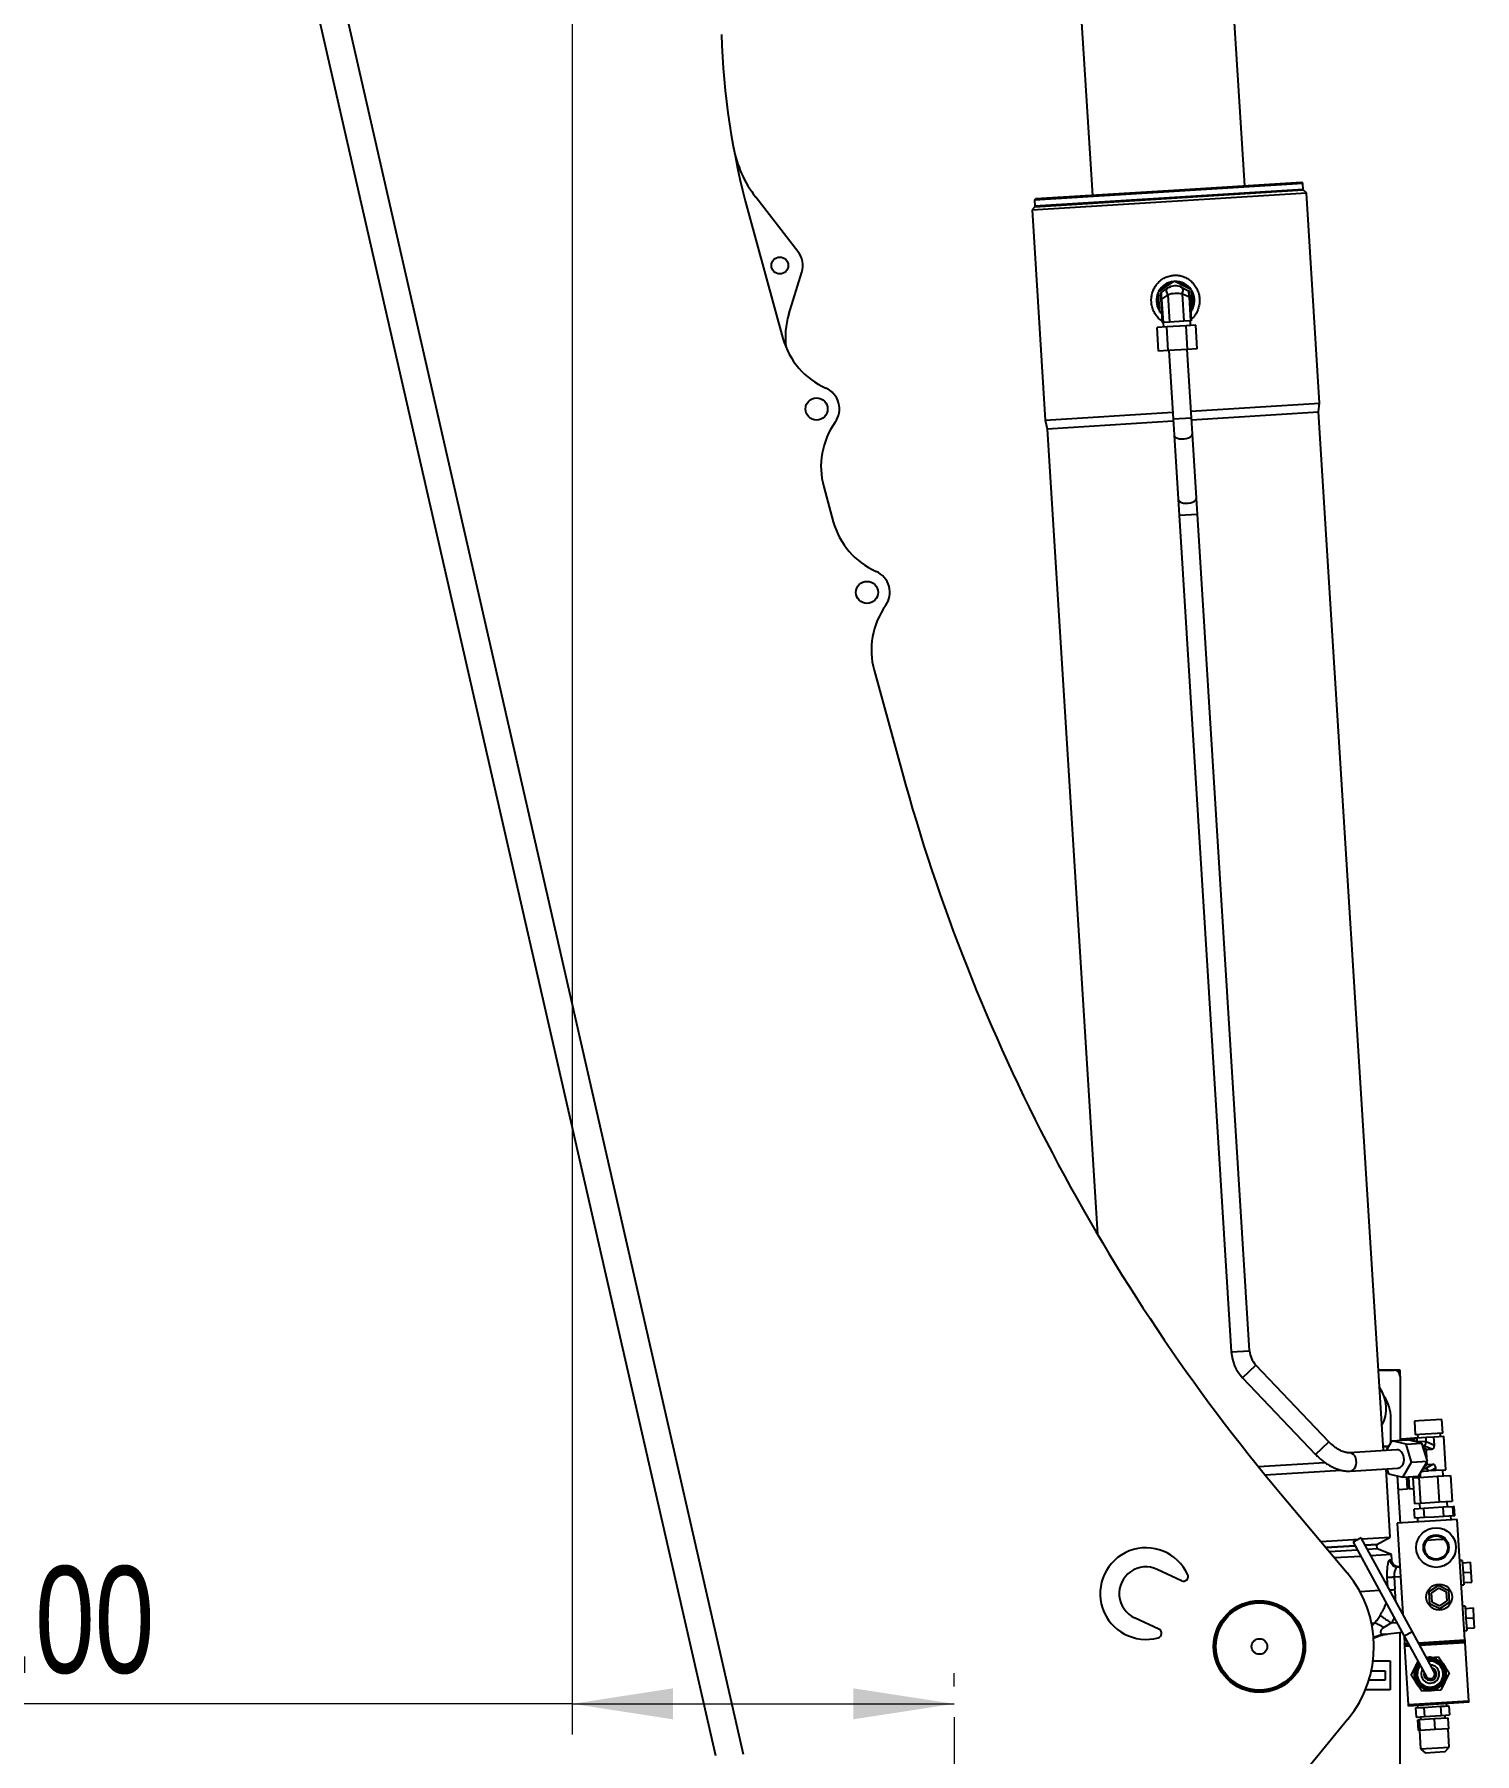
# Model space of a CAD drawing. Header units: millimetres. Extents: x 0 to 415, y 0 to 292.
# Drawn here: x 75.9 to 123.1, y 115.3 to 171.6 of the extents above; entities that cross this region are included whole.
import ezdxf

# ---------------------------------------------------------------- set-up
doc = ezdxf.new("R2010")
doc.units = ezdxf.units.MM
doc.linetypes.add('CENTERX2', pattern=[20.32, 12.7, -2.54, 2.54, -2.54])
doc.styles.add('SLDTEXTSTYLE0', font='TXT', dxfattribs={"width": 0.75})
doc.dimstyles.new('SLDDIMSTYLE0', dxfattribs={"dimtxt": 3.5, "dimasz": 3.302, "dimexe": 0, "dimexo": 0.0625, "dimgap": 0.875, "dimtad": 1, "dimlfac": 20, "dimrnd": 1e-09, "dimzin": 4, "dimdsep": 46, "dimtxsty": 'SLDTEXTSTYLE0', "dimsah": 1, "dimcen": 0.09, "dimadec": 0, "dimazin": 1, "dimtfac": 1, "dimtofl": 0, "dimtmove": 0, "dimatfit": 3, "dimfxl": 1, "dimfrac": 2, "dimtolj": 1, "dimtzin": 12, "dimarcsym": 0})

# ---------------------------------------------------------------- blocks, each defined once
blk = doc.blocks.new('_D')
at = {"color": 7, "linetype": 'Continuous', "lineweight": 0}
for p, q in [((92.516, 191.111), (58.991, 191.111)), ((59.991, 191.111), (59.991, 112.686)), ((96.766, 112.686), (58.991, 112.686))]:
    blk.add_line(p, q, dxfattribs=at)
at = {"color": 7, "linetype": 'Continuous', "lineweight": 18}
for points in [[(59.991, 191.111), (59.483, 187.809), (60.499, 187.809)], [(59.991, 112.686), (60.499, 115.988), (59.483, 115.988)]]:
    blk.add_solid(points, dxfattribs=at)
at = {"color": 7, "linetype": 'Continuous', "lineweight": 18, "insert": (55.479, 139.929), "char_height": 3.5, "attachment_point": 1, "rotation": 90, "style": 'SLDTEXTSTYLE0'}
blk.add_mtext('1568.50', dxfattribs=at)
blk = doc.blocks.new('_D_1')
at = {"color": 7, "linetype": 'Continuous', "lineweight": 0}
for p, q in [((93.516, 190.111), (93.516, 115.933)), ((106.016, 117.496), (106.016, 117.933)), ((93.516, 116.933), (69.095, 116.933)), ((93.516, 116.933), (106.016, 116.933))]:
    blk.add_line(p, q, dxfattribs=at)
at = {"color": 7, "linetype": 'Continuous', "lineweight": 18}
for points in [[(93.516, 116.933), (96.818, 116.425), (96.818, 117.441)], [(106.016, 116.933), (102.714, 117.441), (102.714, 116.425)]]:
    blk.add_solid(points, dxfattribs=at)
at = {"color": 7, "linetype": 'Continuous', "lineweight": 18, "insert": (69.095, 121.444), "char_height": 3.5, "attachment_point": 1, "style": 'SLDTEXTSTYLE0'}
blk.add_mtext('250.00', dxfattribs=at)

msp = doc.modelspace()

# ---------------------------------------------------------------- linework, layer by layer
at = {"color": 7, "linetype": 'Continuous', "lineweight": 25}
for p, q in [((82.53669, 183.92421), (98.20476, 115.23842)), ((83.41415, 184.12437), (99.11677, 115.28713)), ((109.74606, 179.16745), (110.54636, 166.33739)), ((115.53666, 166.64867), (114.73636, 179.47873)), ((117.39305, 166.76446), (113.04151, 166.49303)), ((117.43547, 166.72703), (113.044, 166.45311)), ((117.44729, 166.5374), (117.43547, 166.72703)), ((100.90478, 164.50464), (99.52273, 166.28316)), ((108.57203, 165.86355), (117.55457, 166.42386)), ((113.044, 166.45311), (108.65254, 166.17918)), ((108.65254, 166.17918), (108.66436, 165.98955)), ((113.05583, 166.26347), (108.66436, 165.98955)), ((108.66561, 165.96959), (117.44854, 166.51744)), ((113.04151, 166.49303), (108.68997, 166.22159)), ((117.44729, 166.5374), (113.05583, 166.26347)), ((117.55457, 166.42386), (117.44854, 166.51744)), ((117.98414, 159.53724), (117.55457, 166.42386)), ((99.2766, 165.80193), (100.41495, 161.65502)), ((108.66561, 165.96959), (108.57203, 165.86355)), ((108.57203, 165.86355), (109.0016, 158.97694)), ((100.604, 162.44537), (101.02922, 163.82329)), ((113.22609, 163.53386), (112.69693, 163.1827)), ((113.7948, 163.25118), (113.22609, 163.53386)), ((113.47604, 163.32587), (113.69664, 163.21687)), ((112.69693, 163.1827), (112.73647, 162.54884)), ((112.77624, 163.11601), (112.78703, 162.94291)), ((112.81209, 162.94447), (112.78703, 162.94291)), ((112.78703, 162.94291), (112.83513, 162.1718)), ((112.79859, 163.16085), (113.00393, 163.29642)), ((113.01743, 163.08003), (112.81209, 162.94447)), ((112.81209, 162.94447), (112.86019, 162.17336)), ((113.01743, 163.08003), (113.07316, 162.18664)), ((113.48954, 163.10948), (113.54527, 162.21609)), ((113.71014, 163.00049), (113.48954, 163.10948)), ((113.73519, 163.00205), (113.71014, 163.00049)), ((113.71014, 163.00049), (113.75824, 162.22938)), ((113.73519, 163.00205), (113.72439, 163.17516)), ((113.73519, 163.00205), (113.78329, 162.23094)), ((113.83433, 162.61733), (113.7948, 163.25118)), ((112.73647, 162.54884), (112.81402, 162.5103)), ((113.07316, 162.18664), (112.86019, 162.17336)), ((113.54527, 162.21609), (113.07316, 162.18664)), ((113.75824, 162.22938), (113.54527, 162.21609)), ((113.76269, 162.07936), (113.75335, 162.22907)), ((113.78329, 162.23094), (113.75824, 162.22938)), ((113.76218, 162.56944), (113.83433, 162.61733)), ((112.9829, 162.03072), (112.66597, 162.01095)), ((112.71422, 161.23746), (112.66597, 162.01095)), ((112.86019, 162.17336), (112.83513, 162.1718)), ((112.86508, 162.17366), (112.87441, 162.02396)), ((113.61675, 162.07026), (112.9829, 162.03072)), ((113.03115, 161.25723), (112.9829, 162.03072)), ((113.93368, 162.09003), (113.61675, 162.07026)), ((113.665, 161.29676), (113.61675, 162.07026)), ((113.98193, 161.31653), (113.93368, 162.09003)), ((113.03115, 161.25723), (112.71422, 161.23746)), ((113.665, 161.29676), (113.03115, 161.25723)), ((113.04866, 161.25832), (113.18834, 159.01902)), ((113.78717, 159.05637), (113.64749, 161.29567)), ((113.98193, 161.31653), (113.665, 161.29676)), ((113.77356, 159.2746), (117.98414, 159.53724)), ((117.95189, 159.25112), (117.98414, 159.53724)), ((109.0016, 158.97694), (113.17472, 159.23725)), ((109.0016, 158.97694), (109.06915, 158.69704)), ((109.06915, 158.69704), (113.19238, 158.95423)), ((113.18834, 159.01902), (113.78717, 159.05637)), ((113.18834, 159.01902), (113.22102, 158.49504)), ((113.81986, 158.53239), (113.78717, 159.05637)), ((113.79121, 158.99159), (117.95189, 159.25112)), ((120.07429, 125.22581), (117.95189, 159.25112)), ((109.06915, 158.69704), (110.71551, 132.30353)), ((113.22102, 158.49504), (113.35243, 156.38836)), ((113.95127, 156.42571), (113.81986, 158.53239)), ((101.74888, 156.79568), (102.06372, 155.64875)), ((113.35243, 156.38836), (113.38511, 155.86438)), ((113.98395, 155.90173), (113.95127, 156.42571)), ((113.38511, 155.86438), (113.98395, 155.90173)), ((113.38511, 155.86438), (115.0945, 128.46032)), ((115.69334, 128.49767), (113.98395, 155.90173)), ((103.39902, 150.78438), (104.31413, 147.45075)), ((115.0945, 128.46032), (115.69334, 128.49767)), ((115.46375, 127.6139), (115.89848, 128.02744)), ((118.28777, 125.51574), (115.89848, 128.02744)), ((120.42261, 127.8621), (119.90985, 127.8621)), ((119.90986, 127.86185), (120.27261, 127.86185)), ((119.90988, 127.8616), (120.42261, 127.8616)), ((120.62261, 127.8616), (120.42261, 127.8616)), ((120.62261, 127.6616), (120.62261, 127.8616)), ((115.46375, 127.6139), (117.85305, 125.10221)), ((120.62261, 127.6616), (120.62261, 125.56548)), ((120.32261, 125.50424), (120.32261, 126.2866)), ((121.23978, 126.20026), (121.09117, 126.19099)), ((121.09117, 126.19099), (121.11919, 125.74186)), ((121.98943, 126.24702), (121.23978, 126.20026)), ((122.01744, 125.79789), (121.98943, 126.24702)), ((120.34857, 125.54839), (120.86614, 125.58067)), ((120.67691, 125.60406), (120.64404, 125.56682)), ((121.09607, 125.63021), (120.67691, 125.60406)), ((121.33484, 125.47483), (120.86614, 125.58067)), ((121.09919, 125.58031), (120.91785, 125.56899)), ((121.09545, 125.64019), (121.17541, 125.64518)), ((121.10249, 125.5273), (121.09545, 125.64019)), ((121.26779, 125.75113), (121.11919, 125.74186)), ((121.17541, 125.64518), (121.32411, 125.65445)), ((121.18319, 125.52042), (121.17541, 125.64518)), ((121.19404, 125.74653), (121.20027, 125.64673)), ((122.01744, 125.79789), (121.26779, 125.75113)), ((121.32411, 125.65445), (121.4728, 125.66373)), ((121.4728, 125.66373), (121.7259, 125.67951)), ((121.48059, 125.53897), (121.4728, 125.66373)), ((121.7259, 125.67951), (122.05364, 125.69996)), ((121.743, 125.40533), (121.7259, 125.67951)), ((121.94882, 125.69342), (121.94259, 125.79323)), ((122.12212, 124.60209), (122.05364, 125.69996)), ((117.85305, 125.10221), (118.28777, 125.51574)), ((120.5111, 125.25306), (118.95123, 125.15576)), ((120.23873, 125.3616), (120.06582, 125.3616)), ((120.06598, 125.3591), (120.23726, 125.3591)), ((120.34857, 125.54839), (120.16211, 125.23129)), ((120.81727, 125.44254), (120.34857, 125.54839)), ((120.55877, 125.24918), (120.5111, 125.25306)), ((120.81727, 125.44254), (121.33484, 125.47483)), ((120.99848, 124.8478), (120.81727, 125.44254)), ((121.1023, 125.5304), (121.09167, 125.52974)), ((121.18319, 125.52042), (121.48059, 125.53897)), ((121.51605, 124.88008), (121.33484, 125.47483)), ((121.36332, 125.38136), (121.38975, 125.38301)), ((121.48087, 125.25882), (121.37964, 125.32781)), ((121.66433, 125.27026), (121.40076, 125.3849)), ((121.47943, 125.51996), (121.743, 125.40533)), ((121.48087, 125.25882), (121.66433, 125.27026)), ((121.50151, 124.9278), (121.48087, 125.25882)), ((115.9801, 124.70347), (118.15988, 124.83944)), ((116.19994, 124.43307), (118.68914, 124.58834)), ((118.98858, 124.55692), (120.54846, 124.65422)), ((120.30101, 122.39427), (120.16155, 124.63009)), ((120.19135, 124.63195), (120.24229, 124.46474)), ((120.24229, 124.46474), (120.71099, 124.3589)), ((120.71099, 124.3589), (120.99848, 124.8478)), ((120.99848, 124.8478), (121.51605, 124.88008)), ((121.22856, 124.39118), (121.51605, 124.88008)), ((121.27379, 124.46809), (121.2812, 124.34925)), ((121.32329, 124.55226), (121.39259, 124.55659)), ((121.36916, 124.63027), (121.44986, 124.6353)), ((121.38537, 124.65785), (121.51142, 124.76902)), ((121.39259, 124.55659), (121.55107, 124.56647)), ((121.44986, 124.6353), (121.69489, 124.78047)), ((121.51142, 124.76902), (121.5056, 124.8623)), ((121.51142, 124.76902), (121.69489, 124.78047)), ((121.64848, 124.57255), (121.55107, 124.56647)), ((121.78973, 124.65623), (121.64848, 124.57255)), ((121.64848, 124.57255), (121.79438, 124.58165)), ((121.79438, 124.58165), (121.78973, 124.65623)), ((121.79438, 124.58165), (122.12212, 124.60209)), ((122.02975, 124.39594), (122.0173, 124.59555)), ((120.52655, 124.40055), (120.62293, 122.85537)), ((120.52733, 124.40037), (120.55584, 123.9433)), ((120.86447, 123.96255), (120.55584, 123.9433)), ((120.71099, 124.3589), (121.22856, 124.39118)), ((120.86447, 123.96255), (120.83925, 124.3669)), ((120.89491, 124.37037), (120.92013, 123.96603)), ((121.05789, 123.97462), (120.92013, 123.96603)), ((121.03547, 124.33392), (121.23135, 124.34614)), ((121.03547, 124.33392), (121.08839, 123.48557)), ((121.23135, 124.34614), (121.85135, 124.38481)), ((121.23135, 124.34614), (121.28426, 123.49779)), ((121.85135, 124.38481), (122.27548, 124.41127)), ((121.85135, 124.38481), (121.90427, 123.53646)), ((122.27548, 124.41127), (122.3284, 123.56292)), ((116.70677, 123.8212), (118.88846, 121.22116)), ((121.40236, 123.32981), (121.08544, 123.31005)), ((121.28426, 123.49779), (121.08839, 123.48557)), ((121.25927, 123.49623), (121.27016, 123.32157)), ((121.90427, 123.53646), (121.28426, 123.49779)), ((122.03622, 123.36935), (121.40236, 123.32981)), ((121.42104, 123.0304), (121.40236, 123.32981)), ((122.3284, 123.56292), (121.90427, 123.53646)), ((122.35314, 123.38912), (122.03622, 123.36935)), ((122.05489, 123.06993), (122.03622, 123.36935)), ((122.16842, 123.3776), (122.15752, 123.55226)), ((122.39739, 123.39188), (122.35314, 123.38912)), ((122.37182, 123.0897), (122.35314, 123.38912)), ((122.41607, 123.09246), (122.39739, 123.39188)), ((122.49429, 122.9721), (120.52312, 122.84914)), ((120.52312, 122.84914), (120.70884, 119.87185)), ((120.62261, 122.85535), (120.62261, 122.86052)), ((121.10411, 123.01063), (121.08544, 123.31005)), ((121.26258, 123.02051), (121.10411, 123.01063)), ((121.18903, 123.01592), (121.19681, 122.89117)), ((121.42104, 123.0304), (121.26258, 123.02051)), ((121.73797, 123.05017), (121.42104, 123.0304)), ((122.05489, 123.06993), (121.73797, 123.05017)), ((122.21336, 123.07982), (122.05489, 123.06993)), ((122.37182, 123.0897), (122.21336, 123.07982)), ((122.29468, 122.95965), (122.2869, 123.08441)), ((122.41607, 123.09246), (122.37182, 123.0897)), ((122.7402, 119.02976), (122.49429, 122.9721)), ((118.02332, 122.2522), (119.2756, 122.33031)), ((119.34853, 122.37002), (119.08506, 122.22655)), ((119.08506, 122.22655), (120.75883, 119.15272)), ((121.0223, 119.29618), (119.34853, 122.37002)), ((119.36705, 122.33601), (120.30101, 122.39427)), ((119.86495, 122.15683), (120.30101, 122.39427)), ((121.78466, 122.30162), (121.49738, 122.2837)), ((122.07194, 122.31954), (121.78466, 122.30162)), ((118.19096, 122.05241), (119.1474, 122.11207)), ((119.1474, 122.11207), (118.19096, 122.05241)), ((119.22655, 121.96671), (118.3108, 121.90959)), ((119.33727, 121.76337), (118.47844, 121.7098)), ((119.47777, 122.13267), (119.86495, 122.15683)), ((119.86495, 122.15683), (119.47777, 122.13267)), ((119.87429, 122.00712), (119.55692, 121.98732)), ((120.33648, 121.8257), (119.66764, 121.78398)), ((119.87429, 122.00712), (119.86495, 122.15683)), ((120.33648, 121.8257), (119.87429, 122.00712)), ((120.34738, 121.65095), (120.33648, 121.8257)), ((113.46598, 120.96516), (112.66973, 121.33646)), ((120.22294, 120.76419), (120.2035, 121.07581)), ((120.42566, 121.08966), (120.63207, 121.10254)), ((120.42566, 121.08966), (120.45145, 120.67625)), ((120.53532, 121.4165), (120.61252, 121.41592)), ((122.65818, 121.6297), (122.57834, 121.62472)), ((122.65818, 121.6297), (122.68309, 121.23048)), ((122.66285, 121.55484), (122.92734, 121.57134)), ((122.68309, 121.23048), (122.94757, 121.24697)), ((122.68309, 121.23048), (122.70799, 120.83125)), ((122.94757, 121.24697), (122.92734, 121.57134)), ((122.9678, 120.9226), (122.94757, 121.24697)), ((119.94639, 120.64475), (119.30868, 120.60497)), ((121.87802, 120.80481), (121.56534, 120.5973)), ((121.56534, 120.5973), (121.5887, 120.22275)), ((121.88342, 120.71837), (121.64289, 120.55875)), ((121.64289, 120.55875), (121.66086, 120.27064)), ((122.21408, 120.63777), (121.87802, 120.80481)), ((122.14192, 120.58988), (121.88342, 120.71837)), ((122.15989, 120.30176), (122.14192, 120.58988)), ((122.23744, 120.26322), (122.21408, 120.63777)), ((122.62814, 120.82627), (122.70799, 120.83125)), ((122.70332, 120.90611), (122.9678, 120.9226)), ((121.5887, 120.22275), (121.92475, 120.05571)), ((121.66086, 120.27064), (121.91936, 120.14214)), ((121.91936, 120.14214), (122.15989, 120.30176)), ((121.92475, 120.05571), (122.23744, 120.26322)), ((122.75157, 120.13261), (122.67172, 120.12763)), ((122.75157, 120.13261), (122.77647, 119.73338)), ((122.75624, 120.05775), (123.02072, 120.07425)), ((123.04096, 119.74988), (123.02072, 120.07425)), ((112.72639, 119.37912), (111.93015, 119.75042)), ((119.78029, 119.57167), (119.68895, 119.56597)), ((119.69986, 119.47954), (119.78029, 119.57167)), ((120.34267, 119.58157), (120.08622, 119.42777)), ((120.34267, 119.58157), (120.51931, 119.59259)), ((122.77647, 119.73338), (123.04096, 119.74988)), ((122.77647, 119.73338), (122.80137, 119.33416)), ((122.7967, 119.40902), (123.06119, 119.42551)), ((123.06119, 119.42551), (123.04096, 119.74988)), ((120.13176, 119.21058), (120.68714, 119.28438)), ((120.62261, 110.3641), (120.62261, 119.27581)), ((120.75303, 119.16337), (120.76904, 118.90681)), ((121.0223, 119.29618), (120.75883, 119.15272)), ((120.75883, 119.15272), (121.47617, 117.83536)), ((120.76904, 118.90681), (120.88867, 118.91427)), ((120.77215, 118.8569), (120.76904, 118.90681)), ((120.91506, 118.86582), (120.77215, 118.8569)), ((120.77526, 118.807), (120.77215, 118.8569)), ((120.94144, 118.81737), (120.77526, 118.807)), ((121.73964, 117.97882), (121.0223, 119.29618)), ((121.21904, 118.93488), (122.7402, 119.02976)), ((122.74332, 118.97986), (121.24543, 118.88643)), ((122.74643, 118.92996), (121.27181, 118.83797)), ((122.72153, 119.32918), (122.80137, 119.33416)), ((122.7402, 119.02976), (122.74332, 118.97986)), ((122.74332, 118.97986), (122.74643, 118.92996)), ((122.74643, 118.92996), (122.86472, 117.03364)), ((119.73571, 118.3366), (120.29761, 118.3366)), ((120.29761, 118.3366), (120.29761, 117.3866)), ((120.89355, 116.91069), (120.77526, 118.807)), ((120.98411, 117.86818), (121.21109, 118.32217)), ((121.48673, 118.44329), (121.88351, 118.46804)), ((121.88351, 118.46804), (122.23169, 117.946)), ((120.13511, 117.70535), (119.59919, 117.70535)), ((119.68102, 118.01785), (120.13511, 118.01785)), ((120.13511, 118.01785), (120.13511, 117.70535)), ((121.33229, 117.34614), (120.98411, 117.86818)), ((122.23169, 117.946), (121.95109, 117.38474)), ((120.29761, 117.3866), (119.48487, 117.3866)), ((121.95109, 117.38474), (121.33229, 117.34614)), ((121.64214, 117.35816), (121.55256, 117.35988)), ((121.73082, 117.371), (121.64214, 117.35816)), ((120.89355, 116.91069), (122.86472, 117.03364)), ((120.89666, 116.86078), (120.89355, 116.91069)), ((122.86783, 116.98374), (120.89666, 116.86078)), ((121.12741, 116.80003), (121.26426, 116.80857)), ((121.12741, 116.80003), (121.14608, 116.50061)), ((121.19608, 116.87946), (121.20075, 116.80461)), ((121.26426, 116.80857), (121.40112, 116.8171)), ((121.40112, 116.8171), (121.67483, 116.83418)), ((121.40112, 116.8171), (121.41979, 116.51769)), ((121.67483, 116.83418), (121.94854, 116.85125)), ((121.94854, 116.85125), (122.08539, 116.85979)), ((121.94854, 116.85125), (121.96721, 116.55183)), ((121.96721, 116.55183), (122.24092, 116.56891)), ((122.08539, 116.85979), (122.22225, 116.86832)), ((122.14891, 116.86375), (122.14424, 116.9386)), ((122.22225, 116.86832), (122.24092, 116.56891)), ((122.86472, 117.03364), (122.86783, 116.98374)), ((118.91445, 116.43156), (116.45743, 113.43803)), ((121.14608, 116.50061), (121.41979, 116.51769)), ((121.25238, 116.40705), (121.20282, 116.40396)), ((121.22461, 116.05464), (121.20282, 116.40396)), ((121.27417, 116.05773), (121.22461, 116.05464)), ((121.74929, 116.43804), (121.25238, 116.40705)), ((121.27417, 116.05773), (121.25238, 116.40705)), ((121.25243, 116.05637), (121.28978, 115.45754)), ((121.77108, 116.08872), (121.27417, 116.05773)), ((121.29428, 116.50986), (121.3005, 116.41005)), ((121.41979, 116.51769), (121.96721, 116.55183)), ((122.19664, 116.46595), (121.74929, 116.43804)), ((121.77108, 116.08872), (121.74929, 116.43804)), ((122.21843, 116.11663), (121.77108, 116.08872)), ((122.09895, 116.45986), (122.09273, 116.55966)), ((122.22796, 115.51606), (122.19061, 116.11489)), ((122.21843, 116.11663), (122.19664, 116.46595)), ((121.28978, 115.45754), (122.22796, 115.51606)), ((121.28978, 115.45754), (121.44883, 115.31716)), ((122.08759, 115.35701), (122.22796, 115.51606)), ((122.08759, 115.35701), (121.44883, 115.31716))]:
    msp.add_line(p, q, dxfattribs=at)
at = {"color": 7, "linetype": 'CENTERX2', "lineweight": 18}
msp.add_line((106.0158, 116.4963), (106.0158, 110.6857), dxfattribs=at)
at = {"color": 7, "linetype": 'Continuous', "lineweight": 25, "flags": 128}
for points in [[(113.48954, 163.10948), (113.50141, 163.14706), (113.50958, 163.1834), (113.51383, 163.21753), (113.51404, 163.24851), (113.51021, 163.2755), (113.50244, 163.29777), (113.49095, 163.31471), (113.47604, 163.32587)], [(113.01743, 163.08003), (113.00098, 163.11584), (112.98836, 163.15089), (112.9799, 163.18423), (112.97584, 163.21494), (112.97629, 163.2422), (112.98123, 163.26526), (112.99053, 163.2835), (113.00393, 163.29642)], [(112.75499, 162.53964), (112.78725, 162.4978), (112.81684, 162.46503)], [(113.765, 162.52417), (113.79029, 162.56037), (113.8171, 162.60589)], [(113.22102, 158.49504), (113.22455, 158.47642), (113.24549, 158.44124), (113.28369, 158.41061), (113.33678, 158.38645), (113.4014, 158.3703), (113.47351, 158.36316), (113.54856, 158.36547), (113.62185, 158.3771), (113.68876, 158.39732), (113.7451, 158.42484), (113.78732, 158.45796), (113.81277, 158.49457), (113.81986, 158.53239), (113.81986, 158.53239)], [(113.35243, 156.38836), (113.35596, 156.36974), (113.37689, 156.33456), (113.4151, 156.30393), (113.46819, 156.27978), (113.53281, 156.26362), (113.60492, 156.25648), (113.67997, 156.2588), (113.75326, 156.27043), (113.82017, 156.29064), (113.87651, 156.31817), (113.91873, 156.35128), (113.94418, 156.3879), (113.95127, 156.42571), (113.95127, 156.42571)], [(119.04135, 125.13654), (118.98649, 125.15421), (118.95126, 125.15576)], [(118.98868, 124.55693), (119.03646, 124.56708), (119.08738, 124.59571), (119.13091, 124.64071), (119.16433, 124.69927), (119.18553, 124.76769), (119.19319, 124.84168), (119.18681, 124.91659), (119.16681, 124.98772), (119.13443, 125.05059), (119.09172, 125.10126), (119.04135, 125.13654)], [(120.54846, 124.65422), (120.58434, 124.66045), (120.63647, 124.68516), (120.6819, 124.72673), (120.71777, 124.78257), (120.74183, 124.84915), (120.75257, 124.9223), (120.74931, 124.99742), (120.73225, 125.06978), (120.70247, 125.13485), (120.66184, 125.18854), (120.61292, 125.22746), (120.55877, 125.24918)], [(121.40934, 117.95808), (121.40863, 117.9552), (121.4033, 117.89433)]]:
    msp.add_lwpolyline(points, dxfattribs=at)
at = {"color": 7, "linetype": 'Continuous', "lineweight": 25}
for centre, radius in [((100.31256, 164.04444), 0.275), ((101.51307, 159.34371), 0.3625), ((103.16562, 153.33577), 0.3625), ((121.80022, 122.05211), 0.65), ((121.80022, 122.05211), 0.41625), ((121.80022, 122.05211), 0.38125), ((121.90139, 120.43026), 0.425), ((116.0158, 118.8107), 1.5), ((116.0158, 118.8107), 1.49698), ((116.0158, 118.8107), 1.47558), ((116.0158, 118.8107), 1.42859), ((116.0158, 118.8107), 0.255)]:
    msp.add_circle(centre, radius, dxfattribs=at)
for centre, radius, start, end in [((123.38477, 172.4198), 25, 181.85, 195.35), ((102.4838, 168.58415), 3.75, 190.39894, 217.85), ((117.39554, 166.72454), 0.04, 3.569323, 93.569323), ((108.69246, 166.18167), 0.04, 93.569323, 183.569323), ((117.42733, 166.53616), 0.02, 273.569323, 3.569323), ((108.68433, 165.99079), 0.02, 183.569323, 273.569323), ((100.31256, 164.04444), 0.75, 342.85, 37.85), ((113.26563, 162.90001), 0.625, 95.211686, 151.92696), ((113.26563, 162.90001), 0.5875, 102.987354, 144.151292), ((113.26563, 162.90001), 0.475, 63.706489, 123.432157), ((113.26563, 162.90001), 0.625, 35.211686, 91.92696), ((113.26563, 162.90001), 0.5875, 42.987354, 84.151292), ((113.26563, 162.90001), 0.625, 155.211686, 211.92696), ((113.26563, 162.90001), 0.5875, 162.987354, 204.151292), ((112.82614, 163.11913), 0.05, 123.432157, 183.569323), ((113.67449, 163.17205), 0.05, 3.569323, 63.706489), ((113.26563, 162.90001), 0.625, 335.211686, 31.92696), ((113.26563, 162.90001), 0.5875, 342.987354, 24.151292), ((102.99284, 161.70819), 2.5, 162.85, 188.098405), ((102.82577, 162.31681), 2.5, 195.35, 246.177345), ((101.51307, 159.34371), 0.75, 324.522655, 66.177345), ((104.15969, 157.45747), 2.5, 144.522655, 195.35), ((104.47453, 156.31054), 2.5, 195.35, 246.250249), ((103.16562, 153.33577), 0.75, 324.449751, 66.250249), ((105.80984, 151.44616), 2.5, 144.449751, 195.35), ((164.58455, 163.99542), 62.5, 195.35, 220), ((116.44188, 128.54436), 1.35, 183.569323, 223.569323), ((116.44188, 128.54436), 0.75, 183.569323, 223.569323), ((120.42261, 127.6616), 0.2, 0, 90), ((119.04761, 126.6116), 1.125, 330.09659, 37.042056), ((119.04761, 126.2866), 1.275, 0, 34.18315), ((112.29994, 120.54344), 1.5, 24.398939, 285.601061), ((112.29994, 120.54344), 0.875, 65, 245), ((113.52937, 121.1011), 0.15, 245, 24.398939), ((116.0158, 118.8107), 3.75, 320.621686, 40), ((107.34645, 119.44902), 13.16234, 3.656528, 5.349949), ((112.663, 119.24317), 0.15, 285.601061, 65), ((121.6079, 117.90709), 0.525, 135.170873, 183.569323), ((121.6079, 117.90709), 0.525, 183.569323, 101.967773), ((121.6079, 117.90709), 0.475, 183.569323, 100.160843), ((121.6079, 117.90709), 0.425, 183.569323, 97.902007), ((121.6079, 117.90709), 0.55, 84.224905, 102.913741), ((121.6079, 117.90709), 0.55, 23.061483, 44.34145), ((121.6079, 117.90709), 0.55, 142.797196, 164.077163), ((121.6079, 117.90709), 0.55, 203.061483, 224.34145), ((121.6079, 117.90709), 0.475, 136.977803, 183.569323), ((121.6079, 117.90709), 0.425, 139.236639, 183.569323), ((121.6079, 117.90709), 0.2975, 148.847695, 183.569323), ((121.6079, 117.90709), 0.2975, 183.569323, 88.290951), ((121.6079, 117.90709), 0.205, 183.569323, 71.539607), ((121.6079, 117.90709), 0.15, 208.569323, 28.569323), ((121.6079, 117.90709), 0.55, 322.797196, 344.077163)]:
    msp.add_arc(centre, radius, start, end, dxfattribs=at)
for centre, major_axis, ratio, start_param, end_param in [((112.8405, 162.88895), (-0.04125, 0.27216), 0.07352952, 0.03398408, 1.35423785), ((113.26563, 162.90001), (0.47408, 0.02957), 0.47368421, 1.04959154, 2.09200111), ((113.68885, 162.94187), (0.00711, 0.27518), 0.07352952, 4.92894746, 6.24920123), ((121.27572, 125.52619), (-0.00934, 0.14971), 0.61803399, 1.57079633, 1.69713645), ((121.18771, 125.5207), (0.22363, -0.12818), 0.22660096, 5.9520428, 6.07838293), ((121.41022, 125.53458), (0.02654, 0.15103), 0.46106201, 3.37848955, 4.69660562), ((121.18771, 125.5207), (0.29288, 0.01827), 0.5111703, 6.15684518, 6.28318531), ((121.62463, 125.44133), (-0.0582, 0.16738), 0.61896585, 2.97042072, 4.28853679), ((121.67675, 124.60579), (0.03695, 0.17331), 0.61896585, 5.13624117, 6.45435725)]:
    msp.add_ellipse(centre, major_axis=major_axis, ratio=ratio, start_param=start_param, end_param=end_param, dxfattribs=at)
for points, knots in [([(112.83234, 162.21658), (112.80215, 162.23785), (112.72855, 162.28971), (112.63438, 162.39958), (112.55215, 162.53757), (112.49715, 162.69018), (112.47232, 162.85083), (112.47707, 163.01347), (112.51298, 163.1714), (112.5768, 163.3192), (112.66776, 163.45038), (112.78093, 163.56133), (112.91356, 163.64581), (113.05943, 163.70467), (113.16277, 163.71718), (113.21427, 163.72341)], [0, 0, 0, 0, 0.05483548, 0.1336733, 0.21303672, 0.29279611, 0.3728793, 0.45277441, 0.53267621, 0.61192292, 0.69068994, 0.76887919, 0.84619814, 0.9233377, 1, 1, 1, 1]), ([(113.21427, 163.72341), (113.26616, 163.72362), (113.37027, 163.72405), (113.52235, 163.68376), (113.6645, 163.61639), (113.79056, 163.52033), (113.8971, 163.40145), (113.97876, 163.26276), (114.03398, 163.11055), (114.05891, 162.94977), (114.05424, 162.78725), (114.0186, 162.62894), (113.9541, 162.48175), (113.87431, 162.36108), (113.80776, 162.30052), (113.7805, 162.27572)], [0, 0, 0, 0, 0.07666899, 0.15384601, 0.23116575, 0.30938585, 0.38813141, 0.4673637, 0.54723526, 0.62712676, 0.70721851, 0.78701692, 0.8664032, 0.94527872, 1, 1, 1, 1]), ([(117.85305, 125.10221), (117.87131, 125.08342), (117.92347, 125.02979), (118.0148, 124.94691), (118.12788, 124.85714), (118.24569, 124.77692), (118.36715, 124.70714), (118.49137, 124.64889), (118.61742, 124.60317), (118.74401, 124.57164), (118.86846, 124.55421), (118.94912, 124.55603), (118.98858, 124.55692)], [0, 0, 0, 0, 0.05566357, 0.15890586, 0.26242613, 0.36639553, 0.47101914, 0.57647154, 0.68283833, 0.79000006, 0.89724097, 1, 1, 1, 1]), ([(118.95123, 125.15576), (118.94396, 125.15548), (118.92279, 125.15465), (118.87785, 125.15842), (118.81451, 125.17176), (118.74283, 125.1953), (118.66504, 125.22947), (118.58312, 125.27436), (118.49919, 125.32954), (118.41557, 125.39427), (118.3447, 125.45743), (118.30342, 125.49971), (118.28777, 125.51574)], [0, 0, 0, 0, 0.055937761, 0.16285921, 0.269265881, 0.376137974, 0.484314361, 0.594051099, 0.705242582, 0.81761661, 0.930830266, 1, 1, 1, 1]), ([(121.55107, 124.56647), (121.54943, 124.56878), (121.53858, 124.58406), (121.51626, 124.6092), (121.48332, 124.6325), (121.46101, 124.63437), (121.44986, 124.6353)], [0, 0, 0, 0, 0.05506807, 0.3651645, 0.68271327, 1, 1, 1, 1]), ([(120.2035, 121.07581), (120.20178, 121.11228), (120.19834, 121.18523), (120.20073, 121.29111), (120.20795, 121.38974), (120.22004, 121.47739), (120.23545, 121.55119), (120.25339, 121.60701), (120.27236, 121.6444), (120.28467, 121.64888), (120.29081, 121.65112)], [0, 0, 0, 0, 0.12330169, 0.24664883, 0.37020447, 0.49362784, 0.61888618, 0.74338848, 0.87212193, 1, 1, 1, 1]), ([(120.29081, 121.65112), (120.29578, 121.6212), (120.3061, 121.55913), (120.36349, 121.48082), (120.44379, 121.427), (120.50555, 121.41991), (120.53532, 121.4165)], [0, 0, 0, 0, 0.24097789, 0.5, 0.75902211, 1, 1, 1, 1]), ([(120.29081, 121.65112), (120.31316, 121.65087), (120.34669, 121.65049), (120.3425, 121.65054), (120.34111, 121.65055)], [0, 0, 0, 0, 0.66667338, 1, 1, 1, 1]), ([(120.59494, 121.41605), (120.5648, 121.41946), (120.50229, 121.42655), (120.42099, 121.48031), (120.36285, 121.55855), (120.35236, 121.62058), (120.34731, 121.65048)], [0, 0, 0, 0, 0.241002345, 0.50001472, 0.759017977, 1, 1, 1, 1]), ([(120.53532, 121.4165), (120.52168, 121.41133), (120.49947, 121.40291), (120.47224, 121.35626), (120.44795, 121.30034), (120.43113, 121.23308), (120.42361, 121.1519), (120.42499, 121.11014), (120.42566, 121.08966)], [0, 0, 0, 0, 0.26328076, 0.42888974, 0.51872616, 0.76255179, 0.8835761, 1, 1, 1, 1]), ([(120.27676, 120.66536), (120.28795, 120.66605), (120.31524, 120.66776), (120.37653, 120.67158), (120.42648, 120.6747), (120.45145, 120.67625)], [0, 0, 0, 0, 0.25795386, 0.62897693, 1, 1, 1, 1]), ([(119.96642, 119.83008), (119.97277, 119.84015), (119.98624, 119.86151), (120.00693, 119.89554), (120.02912, 119.93348), (120.05249, 119.97543), (120.07397, 120.01628), (120.09812, 120.06482), (120.1221, 120.11693), (120.14493, 120.17318), (120.15997, 120.21232), (120.16635, 120.23293), (120.1679, 120.23794)], [0, 0, 0, 0, 0.07645131, 0.16217301, 0.25724546, 0.36173599, 0.47570279, 0.56043502, 0.72012152, 0.85645165, 0.9650691, 1, 1, 1, 1]), ([(119.78029, 119.57167), (119.81363, 119.61361), (119.87906, 119.69592), (119.93767, 119.78593), (119.96642, 119.83008)], [0, 0, 0, 0, 0.509534482, 1, 1, 1, 1]), ([(120.08622, 119.42777), (120.05462, 119.44906), (119.99043, 119.49231), (119.90354, 119.53846), (119.82931, 119.56809), (119.79646, 119.57049), (119.78029, 119.57167)], [0, 0, 0, 0, 0.2460872, 0.5, 0.7539128, 1, 1, 1, 1]), ([(120.34267, 119.58157), (120.30068, 119.60777), (120.21464, 119.66143), (120.1011, 119.73509), (120.01111, 119.79586), (119.98108, 119.81885), (119.96642, 119.83008)], [0, 0, 0, 0, 0.24405293, 0.5, 0.75594707, 1, 1, 1, 1]), ([(120.08622, 119.42777), (120.06429, 119.414), (120.03248, 119.39401), (120.00565, 119.35951), (119.99013, 119.33024), (119.98057, 119.29558), (119.98184, 119.25863), (119.99501, 119.22964), (120.02677, 119.21165), (120.07566, 119.20554), (120.1128, 119.20888), (120.13176, 119.21058)], [0, 0, 0, 0, 0.14737918, 0.21385799, 0.26535847, 0.36413168, 0.47230257, 0.58795789, 0.70271747, 0.8482977, 1, 1, 1, 1]), ([(120.42488, 119.76601), (120.41799, 119.74338), (120.39829, 119.67865), (120.36459, 119.61982), (120.34267, 119.58157)], [0, 0, 0, 0, 0.34972914, 1, 1, 1, 1]), ([(120.13176, 119.21058), (120.04517, 119.19624), (119.91163, 119.17413), (119.7892, 119.11702), (119.74616, 119.09694)], [0, 0, 0, 0, 0.64845419, 1, 1, 1, 1]), ([(119.74736, 119.08156), (119.8195, 119.11388), (119.96519, 119.17914), (120.12254, 119.20624), (120.20196, 119.21991)], [0, 0, 0, 0, 0.49521144, 1, 1, 1, 1])]:
    msp.add_open_spline(points, degree=3, knots=knots, dxfattribs=at)
msp.add_open_spline([(120.2035, 121.07581), (120.21273, 121.07638), (120.23119, 121.07753), (120.28429, 121.08084), (120.3503, 121.08496), (120.40054, 121.0881), (120.42566, 121.08966)], degree=3, dxfattribs=at)

# ---------------------------------------------------------------- dimensions: what is measured, and where the dimension line sits
at = {"color": 7, "linetype": 'Continuous', "lineweight": 18}
dim = msp.add_linear_dim(base=(59.99118, 112.6857), p1=(93.5158, 191.1107), p2=(97.7658, 112.6857), angle=90, dimstyle='SLDDIMSTYLE0', dxfattribs=at)
dim.commit()
dim.dimension.update_dxf_attribs({"geometry": '_D', "text_midpoint": (59.99118, 148.33409), "dimtype": 160})
dim = msp.add_linear_dim(base=(106.0158, 116.93275), p1=(93.5158, 191.1107), p2=(106.0158, 116.4963), dimstyle='SLDDIMSTYLE0', dxfattribs=at)
dim.commit()
dim.dimension.update_dxf_attribs({"geometry": '_D_1', "text_midpoint": (76.20659, 116.93275), "dimtype": 160})

doc.saveas('drawing.dxf')
